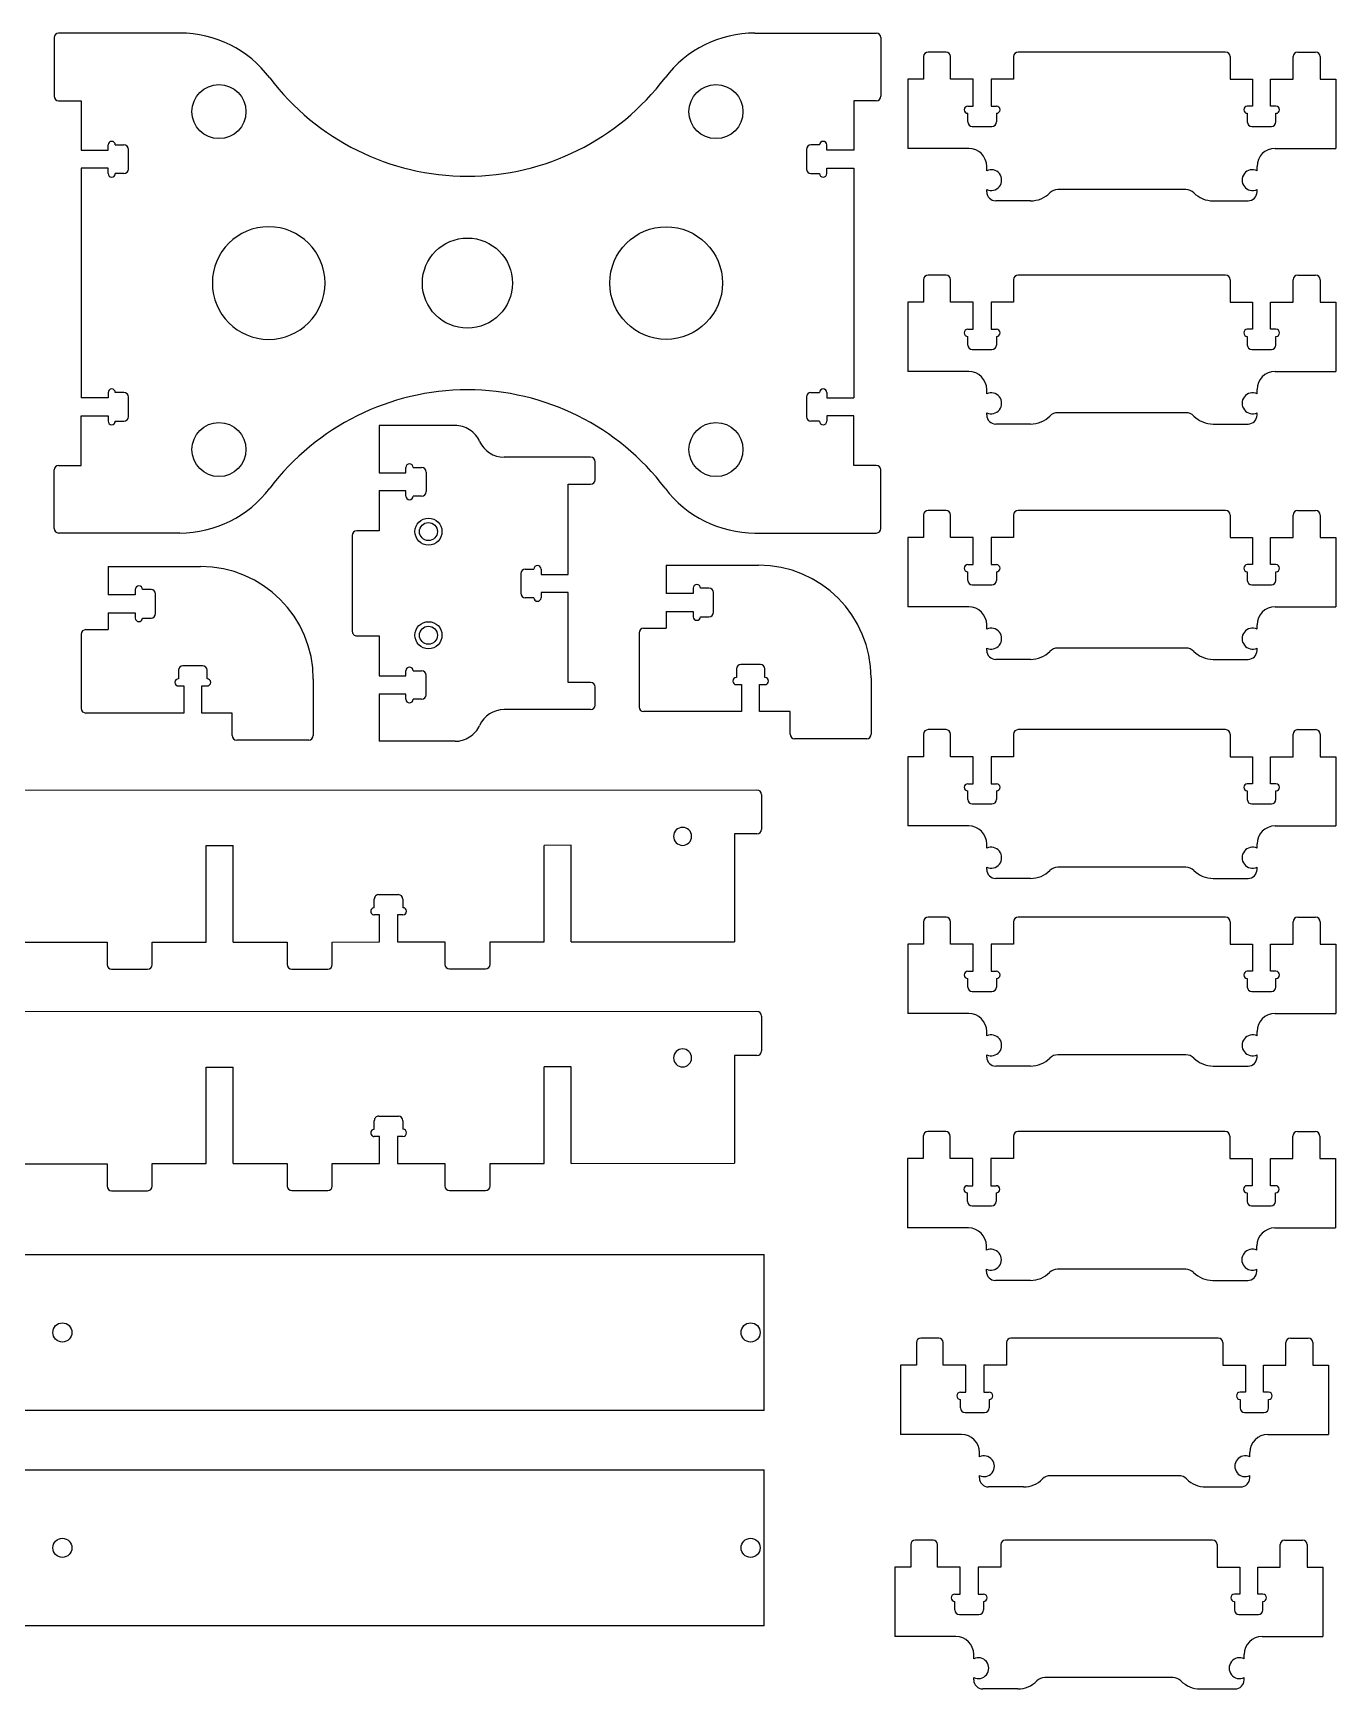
# Model space of a CAD drawing. Header units: millimetres. Extents: x 161 to 1651, y 3490 to 4979.
# Drawn here: x 1069 to 1647, y 4244 to 4979 of the extents above; entities that cross this region are included whole.
import ezdxf

# ---------------------------------------------------------------- set-up
doc = ezdxf.new("R2010")
doc.units = ezdxf.units.MM
doc.linetypes.add('HIDDEN', pattern=[9.525, 6.35, -3.175])
doc.layers.get('0').update_dxf_attribs({"color": 253, "lineweight": 70, "true_color": 0x8faf8f})
doc.layers.add('1', color=7, linetype='Continuous')
doc.layers.add('Hidden', color=48, linetype='HIDDEN', lineweight=70, true_color=0x483a05)

msp = doc.modelspace()

# ---------------------------------------------------------------- linework, layer by layer
at = {"color": 48, "lineweight": -3, "true_color": 0x483a05}
for p, q in [((1077.97, 4976.83), (1077.97, 4950.83)), ((1133.83, 4978.83), (1079.97, 4978.83)), ((1389.11, 4978.83), (1442.97, 4978.83)), ((1444.97, 4976.83), (1444.97, 4950.83)), ((1473.93, 4970.43), (1465.97, 4970.43)), ((1598.01, 4970.43), (1505.93, 4970.43)), ((1630.01, 4970.43), (1637.97, 4970.43)), ((1463.97, 4968.43), (1463.97, 4958.43)), ((1475.93, 4958.43), (1475.93, 4968.43)), ((1503.93, 4968.43), (1503.93, 4958.43)), ((1600.01, 4968.43), (1600.01, 4958.43)), ((1628.01, 4958.43), (1628.01, 4968.43)), ((1639.97, 4968.43), (1639.97, 4958.43)), ((1463.97, 4958.43), (1456.97, 4958.43)), ((1456.97, 4958.43), (1456.97, 4927.68)), ((1485.93, 4958.43), (1475.93, 4958.43)), ((1485.93, 4946.43), (1485.93, 4958.43)), ((1503.93, 4958.43), (1493.93, 4958.43)), ((1493.93, 4958.43), (1493.93, 4946.43)), ((1600.01, 4958.43), (1610.01, 4958.43)), ((1610.01, 4958.43), (1610.01, 4946.43)), ((1618.01, 4958.43), (1628.01, 4958.43)), ((1618.01, 4946.43), (1618.01, 4958.43)), ((1639.97, 4958.43), (1646.97, 4958.43)), ((1646.97, 4958.43), (1646.97, 4927.68)), ((1079.97, 4948.83), (1089.97, 4948.83)), ((1089.97, 4948.83), (1089.97, 4926.83)), ((1432.97, 4948.83), (1432.97, 4926.83)), ((1442.97, 4948.83), (1432.97, 4948.83)), ((1483.58, 4946.43), (1485.93, 4946.43)), ((1483.58, 4939.43), (1483.58, 4943.23)), ((1493.93, 4946.43), (1496.28, 4946.43)), ((1496.28, 4943.23), (1496.28, 4939.43)), ((1610.01, 4946.43), (1607.66, 4946.43)), ((1607.66, 4943.23), (1607.66, 4939.43)), ((1620.36, 4946.43), (1618.01, 4946.43)), ((1620.36, 4939.43), (1620.36, 4943.23)), ((1485.58, 4937.43), (1494.28, 4937.43)), ((1609.66, 4937.43), (1618.36, 4937.43)), ((1089.97, 4926.83), (1101.97, 4926.83)), ((1101.97, 4926.83), (1101.97, 4929.18)), ((1105.17, 4929.18), (1108.97, 4929.18)), ((1110.97, 4918.48), (1110.97, 4927.18)), ((1411.97, 4927.18), (1411.97, 4918.48)), ((1417.77, 4929.18), (1413.97, 4929.18)), ((1420.97, 4926.83), (1420.97, 4929.18)), ((1432.97, 4926.83), (1420.97, 4926.83)), ((1483.97, 4927.68), (1456.97, 4927.68)), ((1619.97, 4927.68), (1646.97, 4927.68)), ((1101.97, 4918.83), (1089.97, 4918.83)), ((1089.97, 4918.83), (1089.97, 4816.93)), ((1101.97, 4916.48), (1101.97, 4918.83)), ((1420.97, 4918.83), (1432.97, 4918.83)), ((1420.97, 4916.48), (1420.97, 4918.83)), ((1432.97, 4918.83), (1432.97, 4816.93)), ((1491.97, 4917.77), (1491.97, 4919.68)), ((1611.97, 4917.77), (1611.97, 4919.68)), ((1108.97, 4916.48), (1105.17, 4916.48)), ((1413.97, 4916.48), (1417.77, 4916.48)), ((1491.97, 4908.38), (1491.97, 4909.39)), ((1511.48, 4904.38), (1495.97, 4904.38)), ((1580.42, 4909.38), (1523.52, 4909.38)), ((1592.46, 4904.38), (1607.97, 4904.38)), ((1611.97, 4908.38), (1611.97, 4909.39)), ((1463.97, 4869.37), (1463.97, 4859.37)), ((1473.93, 4871.37), (1465.97, 4871.37)), ((1475.93, 4859.37), (1475.93, 4869.37)), ((1503.93, 4869.37), (1503.93, 4859.37)), ((1598.01, 4871.37), (1505.93, 4871.37)), ((1600.01, 4869.37), (1600.01, 4859.37)), ((1628.01, 4859.37), (1628.01, 4869.37)), ((1630.01, 4871.37), (1637.97, 4871.37)), ((1639.97, 4869.37), (1639.97, 4859.37)), ((1463.97, 4859.37), (1456.97, 4859.37)), ((1456.97, 4859.37), (1456.97, 4828.62)), ((1485.93, 4859.37), (1475.93, 4859.37)), ((1485.93, 4847.37), (1485.93, 4859.37)), ((1503.93, 4859.37), (1493.93, 4859.37)), ((1493.93, 4859.37), (1493.93, 4847.37)), ((1600.01, 4859.37), (1610.01, 4859.37)), ((1610.01, 4859.37), (1610.01, 4847.37)), ((1618.01, 4859.37), (1628.01, 4859.37)), ((1618.01, 4847.37), (1618.01, 4859.37)), ((1639.97, 4859.37), (1646.97, 4859.37)), ((1646.97, 4859.37), (1646.97, 4828.62)), ((1483.58, 4847.37), (1485.93, 4847.37)), ((1483.58, 4840.37), (1483.58, 4844.17)), ((1493.93, 4847.37), (1496.28, 4847.37)), ((1496.28, 4844.17), (1496.28, 4840.37)), ((1610.01, 4847.37), (1607.66, 4847.37)), ((1607.66, 4844.17), (1607.66, 4840.37)), ((1620.36, 4847.37), (1618.01, 4847.37)), ((1620.36, 4840.37), (1620.36, 4844.17)), ((1485.58, 4838.37), (1494.28, 4838.37)), ((1609.66, 4838.37), (1618.36, 4838.37)), ((1483.97, 4828.62), (1456.97, 4828.62)), ((1619.97, 4828.62), (1646.97, 4828.62)), ((1101.97, 4816.93), (1089.97, 4816.93)), ((1101.97, 4819.28), (1101.97, 4816.93)), ((1108.97, 4819.28), (1105.17, 4819.28)), ((1110.97, 4808.58), (1110.97, 4817.28)), ((1411.97, 4817.28), (1411.97, 4808.58)), ((1413.97, 4819.28), (1417.77, 4819.28)), ((1420.97, 4819.28), (1420.97, 4816.93)), ((1420.97, 4816.93), (1432.97, 4816.93)), ((1491.97, 4818.71), (1491.97, 4820.62)), ((1611.97, 4818.71), (1611.97, 4820.62)), ((1089.97, 4808.93), (1101.97, 4808.93)), ((1089.97, 4786.93), (1089.97, 4808.93)), ((1101.97, 4808.93), (1101.97, 4806.58)), ((1432.97, 4808.93), (1420.97, 4808.93)), ((1420.97, 4808.93), (1420.97, 4806.58)), ((1432.97, 4786.93), (1432.97, 4808.93)), ((1491.97, 4809.32), (1491.97, 4810.33)), ((1580.42, 4810.32), (1523.52, 4810.32)), ((1611.97, 4809.32), (1611.97, 4810.33)), ((1105.17, 4806.58), (1108.97, 4806.58)), ((1255.96, 4804.64), (1222.33, 4804.64)), ((1222.33, 4804.64), (1222.33, 4783.66)), ((1417.77, 4806.58), (1413.97, 4806.58)), ((1511.48, 4805.32), (1495.97, 4805.32)), ((1592.46, 4805.32), (1607.97, 4805.32)), ((1077.97, 4758.93), (1077.97, 4784.93)), ((1079.97, 4786.93), (1089.97, 4786.93)), ((1234.14, 4783.66), (1234.14, 4786.01)), ((1237.34, 4786.01), (1241.14, 4786.01)), ((1316.14, 4790.56), (1277.81, 4790.56)), ((1318.14, 4780.56), (1318.14, 4788.56)), ((1442.97, 4786.93), (1432.97, 4786.93)), ((1444.97, 4758.93), (1444.97, 4784.93)), ((1222.33, 4783.66), (1234.14, 4783.66)), ((1243.14, 4784.01), (1243.14, 4775.31)), ((1306.14, 4738.56), (1306.14, 4778.56)), ((1306.14, 4778.56), (1316.14, 4778.56)), ((1222.14, 4775.66), (1222.33, 4775.66)), ((1222.14, 4775.63), (1222.14, 4775.66)), ((1222.14, 4775.63), (1222.33, 4775.63)), ((1234.14, 4775.66), (1222.33, 4775.66)), ((1222.33, 4775.66), (1222.33, 4757.84)), ((1234.14, 4773.31), (1234.14, 4775.66)), ((1241.14, 4773.31), (1237.34, 4773.31)), ((1463.97, 4764.89), (1463.97, 4754.89)), ((1473.93, 4766.89), (1465.97, 4766.89)), ((1475.93, 4754.89), (1475.93, 4764.89)), ((1503.93, 4764.89), (1503.93, 4754.89)), ((1598.01, 4766.89), (1505.93, 4766.89)), ((1600.01, 4764.89), (1600.01, 4754.89)), ((1628.01, 4754.89), (1628.01, 4764.89)), ((1630.01, 4766.89), (1637.97, 4766.89)), ((1639.97, 4764.89), (1639.97, 4754.89)), ((1133.83, 4756.93), (1079.97, 4756.93)), ((1210.34, 4755.84), (1210.34, 4713.28)), ((1222.33, 4757.84), (1212.34, 4757.84)), ((1389.11, 4756.93), (1442.97, 4756.93)), ((1463.97, 4754.89), (1456.97, 4754.89)), ((1456.97, 4754.89), (1456.97, 4724.14)), ((1485.93, 4754.89), (1475.93, 4754.89)), ((1485.93, 4742.89), (1485.93, 4754.89)), ((1503.93, 4754.89), (1493.93, 4754.89)), ((1493.93, 4754.89), (1493.93, 4742.89)), ((1600.01, 4754.89), (1610.01, 4754.89)), ((1610.01, 4754.89), (1610.01, 4742.89)), ((1618.01, 4754.89), (1628.01, 4754.89)), ((1618.01, 4742.89), (1618.01, 4754.89)), ((1639.97, 4754.89), (1646.97, 4754.89)), ((1646.97, 4754.89), (1646.97, 4724.14)), ((1102.05, 4742.03), (1143.05, 4742.03)), ((1102.05, 4742.03), (1102.05, 4729.53)), ((1287.14, 4740.91), (1290.94, 4740.91)), ((1294.14, 4740.91), (1294.14, 4738.56)), ((1349.69, 4742.63), (1390.69, 4742.63)), ((1349.69, 4742.63), (1349.69, 4730.13)), ((1483.58, 4742.89), (1485.93, 4742.89)), ((1493.93, 4742.89), (1496.28, 4742.89)), ((1610.01, 4742.89), (1607.66, 4742.89)), ((1620.36, 4742.89), (1618.01, 4742.89)), ((1285.14, 4738.91), (1285.14, 4730.21)), ((1294.14, 4738.56), (1306.14, 4738.56)), ((1483.58, 4735.89), (1483.58, 4739.69)), ((1485.58, 4733.89), (1494.28, 4733.89)), ((1496.28, 4739.69), (1496.28, 4735.89)), ((1607.66, 4739.69), (1607.66, 4735.89)), ((1609.66, 4733.89), (1618.36, 4733.89)), ((1620.36, 4735.89), (1620.36, 4739.69)), ((1114.05, 4729.53), (1102.05, 4729.53)), ((1114.05, 4731.88), (1114.05, 4729.53)), ((1121.05, 4731.88), (1117.25, 4731.88)), ((1123.05, 4721.18), (1123.05, 4729.88)), ((1290.94, 4728.21), (1287.14, 4728.21)), ((1306.14, 4730.56), (1294.14, 4730.56)), ((1294.14, 4730.56), (1294.14, 4728.21)), ((1306.14, 4690.56), (1306.14, 4730.56)), ((1361.69, 4730.13), (1349.69, 4730.13)), ((1361.69, 4732.48), (1361.69, 4730.13)), ((1368.69, 4732.48), (1364.89, 4732.48)), ((1370.69, 4721.78), (1370.69, 4730.48)), ((1102.05, 4721.53), (1114.05, 4721.53)), ((1102.05, 4721.53), (1102.05, 4714.03)), ((1114.05, 4721.53), (1114.05, 4719.18)), ((1117.25, 4719.18), (1121.05, 4719.18)), ((1349.69, 4722.13), (1361.69, 4722.13)), ((1349.69, 4722.13), (1349.69, 4714.63)), ((1361.69, 4722.13), (1361.69, 4719.78)), ((1364.89, 4719.78), (1368.69, 4719.78)), ((1483.97, 4724.14), (1456.97, 4724.14)), ((1619.97, 4724.14), (1646.97, 4724.14)), ((1090.05, 4712.03), (1090.05, 4679.03)), ((1092.05, 4714.03), (1102.05, 4714.03)), ((1337.69, 4712.63), (1337.69, 4679.63)), ((1339.69, 4714.63), (1349.69, 4714.63)), ((1491.97, 4714.23), (1491.97, 4716.14)), ((1611.97, 4714.23), (1611.97, 4716.14)), ((1212.34, 4711.28), (1222.34, 4711.28)), ((1222.34, 4711.28), (1222.34, 4693.46)), ((1491.97, 4704.84), (1491.97, 4705.85)), ((1580.42, 4705.84), (1523.52, 4705.84)), ((1611.97, 4704.84), (1611.97, 4705.85)), ((1143.9, 4698.03), (1135.2, 4698.03)), ((1380.84, 4696.63), (1380.84, 4692.83)), ((1391.54, 4698.63), (1382.84, 4698.63)), ((1393.54, 4692.83), (1393.54, 4696.63)), ((1511.48, 4700.84), (1495.97, 4700.84)), ((1592.46, 4700.84), (1607.97, 4700.84)), ((1133.2, 4696.03), (1133.2, 4692.23)), ((1145.9, 4692.23), (1145.9, 4696.03)), ((1193.05, 4692.03), (1193.05, 4667.03)), ((1222.34, 4693.46), (1234.14, 4693.46)), ((1234.14, 4693.46), (1234.14, 4695.81)), ((1237.34, 4695.81), (1241.14, 4695.81)), ((1243.14, 4685.11), (1243.14, 4693.81)), ((1316.14, 4690.56), (1306.14, 4690.56)), ((1380.84, 4689.63), (1383.19, 4689.63)), ((1383.19, 4689.63), (1383.19, 4677.63)), ((1391.19, 4689.63), (1393.54, 4689.63)), ((1391.19, 4677.63), (1391.19, 4689.63)), ((1440.69, 4692.63), (1440.69, 4667.63)), ((1133.2, 4689.03), (1135.55, 4689.03)), ((1135.55, 4689.03), (1135.55, 4677.03)), ((1143.55, 4689.03), (1145.9, 4689.03)), ((1143.55, 4677.03), (1143.55, 4689.03)), ((1222.14, 4685.46), (1222.34, 4685.46)), ((1222.14, 4685.45), (1222.14, 4685.46)), ((1222.14, 4685.45), (1222.34, 4685.45)), ((1234.14, 4685.46), (1222.34, 4685.46)), ((1222.34, 4685.46), (1222.34, 4664.48)), ((1234.14, 4683.11), (1234.14, 4685.46)), ((1241.14, 4683.11), (1237.34, 4683.11)), ((1318.14, 4680.56), (1318.14, 4688.56)), ((1135.55, 4677.03), (1092.05, 4677.03)), ((1157.05, 4677.03), (1143.55, 4677.03)), ((1157.05, 4667.03), (1157.05, 4677.03)), ((1316.14, 4678.56), (1277.81, 4678.56)), ((1383.19, 4677.63), (1339.69, 4677.63)), ((1404.69, 4677.63), (1391.19, 4677.63)), ((1404.69, 4667.63), (1404.69, 4677.63)), ((1463.97, 4667.64), (1463.97, 4657.64)), ((1473.93, 4669.64), (1465.97, 4669.64)), ((1475.93, 4657.64), (1475.93, 4667.64)), ((1503.93, 4667.64), (1503.93, 4657.64)), ((1598.01, 4669.64), (1505.93, 4669.64)), ((1600.01, 4667.64), (1600.01, 4657.64)), ((1628.01, 4657.64), (1628.01, 4667.64)), ((1630.01, 4669.64), (1637.97, 4669.64)), ((1639.97, 4667.64), (1639.97, 4657.64)), ((1191.05, 4665.03), (1159.05, 4665.03)), ((1255.96, 4664.48), (1222.34, 4664.48)), ((1438.69, 4665.63), (1406.69, 4665.63)), ((1463.97, 4657.64), (1456.97, 4657.64)), ((1456.97, 4657.64), (1456.97, 4626.89)), ((1485.93, 4657.64), (1475.93, 4657.64)), ((1485.93, 4645.64), (1485.93, 4657.64)), ((1503.93, 4657.64), (1493.93, 4657.64)), ((1493.93, 4657.64), (1493.93, 4645.64)), ((1600.01, 4657.64), (1610.01, 4657.64)), ((1610.01, 4657.64), (1610.01, 4645.64)), ((1618.01, 4657.64), (1628.01, 4657.64)), ((1618.01, 4645.64), (1618.01, 4657.64)), ((1639.97, 4657.64), (1646.97, 4657.64)), ((1646.97, 4657.64), (1646.97, 4626.89)), ((1483.58, 4645.64), (1485.93, 4645.64)), ((1493.93, 4645.64), (1496.28, 4645.64)), ((1610.01, 4645.64), (1607.66, 4645.64)), ((1620.36, 4645.64), (1618.01, 4645.64)), ((1483.58, 4638.64), (1483.58, 4642.44)), ((1496.28, 4642.44), (1496.28, 4638.64)), ((1607.66, 4642.44), (1607.66, 4638.64)), ((1620.36, 4638.64), (1620.36, 4642.44)), ((1485.58, 4636.64), (1494.28, 4636.64)), ((1609.66, 4636.64), (1618.36, 4636.64)), ((1483.97, 4626.89), (1456.97, 4626.89)), ((1619.97, 4626.89), (1646.97, 4626.89)), ((1491.97, 4616.98), (1491.97, 4618.89)), ((1611.97, 4616.98), (1611.97, 4618.89)), ((1491.97, 4607.59), (1491.97, 4608.6)), ((1580.42, 4608.59), (1523.52, 4608.59)), ((1611.97, 4607.59), (1611.97, 4608.6)), ((1511.48, 4603.59), (1495.97, 4603.59)), ((1592.46, 4603.59), (1607.97, 4603.59)), ((1473.93, 4586.36), (1465.97, 4586.36)), ((1598.01, 4586.36), (1505.93, 4586.36)), ((1630.01, 4586.36), (1637.97, 4586.36)), ((1463.97, 4584.36), (1463.97, 4574.36)), ((1475.93, 4574.36), (1475.93, 4584.36)), ((1503.93, 4584.36), (1503.93, 4574.36)), ((1600.01, 4584.36), (1600.01, 4574.36)), ((1628.01, 4574.36), (1628.01, 4584.36)), ((1639.97, 4584.36), (1639.97, 4574.36)), ((1463.97, 4574.36), (1456.97, 4574.36)), ((1456.97, 4574.36), (1456.97, 4543.61)), ((1485.93, 4574.36), (1475.93, 4574.36)), ((1485.93, 4562.36), (1485.93, 4574.36)), ((1503.93, 4574.36), (1493.93, 4574.36)), ((1493.93, 4574.36), (1493.93, 4562.36)), ((1600.01, 4574.36), (1610.01, 4574.36)), ((1610.01, 4574.36), (1610.01, 4562.36)), ((1618.01, 4574.36), (1628.01, 4574.36)), ((1618.01, 4562.36), (1618.01, 4574.36)), ((1639.97, 4574.36), (1646.97, 4574.36)), ((1646.97, 4574.36), (1646.97, 4543.61)), ((1483.58, 4562.36), (1485.93, 4562.36)), ((1483.58, 4555.36), (1483.58, 4559.16)), ((1493.93, 4562.36), (1496.28, 4562.36)), ((1496.28, 4559.16), (1496.28, 4555.36)), ((1610.01, 4562.36), (1607.66, 4562.36)), ((1607.66, 4559.16), (1607.66, 4555.36)), ((1620.36, 4562.36), (1618.01, 4562.36)), ((1620.36, 4555.36), (1620.36, 4559.16)), ((1485.58, 4553.36), (1494.28, 4553.36)), ((1609.66, 4553.36), (1618.36, 4553.36)), ((1483.97, 4543.61), (1456.97, 4543.61)), ((1619.97, 4543.61), (1646.97, 4543.61)), ((1491.97, 4533.7), (1491.97, 4535.61)), ((1611.97, 4533.7), (1611.97, 4535.61)), ((1491.97, 4524.31), (1491.97, 4525.32)), ((1511.48, 4520.31), (1495.97, 4520.31)), ((1580.42, 4525.31), (1523.52, 4525.31)), ((1592.46, 4520.31), (1607.97, 4520.31)), ((1611.97, 4524.31), (1611.97, 4525.32)), ((1473.8, 4491.21), (1465.84, 4491.21)), ((1597.88, 4491.21), (1505.8, 4491.21)), ((1629.88, 4491.21), (1637.84, 4491.21)), ((1463.84, 4489.21), (1463.84, 4479.21)), ((1475.8, 4479.21), (1475.8, 4489.21)), ((1503.8, 4489.21), (1503.8, 4479.21)), ((1599.88, 4489.21), (1599.88, 4479.21)), ((1627.88, 4479.21), (1627.88, 4489.21)), ((1639.84, 4489.21), (1639.84, 4479.21)), ((1463.84, 4479.21), (1456.84, 4479.21)), ((1456.84, 4479.21), (1456.84, 4448.46)), ((1485.8, 4479.21), (1475.8, 4479.21)), ((1485.8, 4467.21), (1485.8, 4479.21)), ((1503.8, 4479.21), (1493.8, 4479.21)), ((1493.8, 4479.21), (1493.8, 4467.21)), ((1599.88, 4479.21), (1609.88, 4479.21)), ((1609.88, 4479.21), (1609.88, 4467.21)), ((1617.88, 4479.21), (1627.88, 4479.21)), ((1617.88, 4467.21), (1617.88, 4479.21)), ((1639.84, 4479.21), (1646.84, 4479.21)), ((1646.84, 4479.21), (1646.84, 4448.46)), ((1483.45, 4467.21), (1485.8, 4467.21)), ((1483.45, 4460.21), (1483.45, 4464.01)), ((1493.8, 4467.21), (1496.15, 4467.21)), ((1496.15, 4464.01), (1496.15, 4460.21)), ((1609.88, 4467.21), (1607.53, 4467.21)), ((1607.53, 4464.01), (1607.53, 4460.21)), ((1620.23, 4467.21), (1617.88, 4467.21)), ((1620.23, 4460.21), (1620.23, 4464.01)), ((1485.45, 4458.21), (1494.15, 4458.21)), ((1609.53, 4458.21), (1618.23, 4458.21)), ((1483.84, 4448.46), (1456.84, 4448.46)), ((1619.84, 4448.46), (1646.84, 4448.46)), ((1491.84, 4438.55), (1491.84, 4440.46)), ((1611.84, 4438.55), (1611.84, 4440.46)), ((1491.84, 4429.16), (1491.84, 4430.17)), ((1511.35, 4425.16), (1495.84, 4425.16)), ((1580.29, 4430.16), (1523.39, 4430.16)), ((1592.33, 4425.16), (1607.84, 4425.16)), ((1611.84, 4429.16), (1611.84, 4430.17)), ((1460.74, 4397.53), (1460.74, 4387.53)), ((1470.7, 4399.53), (1462.74, 4399.53)), ((1472.7, 4387.53), (1472.7, 4397.53)), ((1500.7, 4397.53), (1500.7, 4387.53)), ((1594.78, 4399.53), (1502.7, 4399.53)), ((1596.78, 4397.53), (1596.78, 4387.53)), ((1624.78, 4387.53), (1624.78, 4397.53)), ((1626.78, 4399.53), (1634.74, 4399.53)), ((1636.74, 4397.53), (1636.74, 4387.53)), ((1460.74, 4387.53), (1453.74, 4387.53)), ((1453.74, 4387.53), (1453.74, 4356.78)), ((1482.7, 4387.53), (1472.7, 4387.53)), ((1482.7, 4375.53), (1482.7, 4387.53)), ((1500.7, 4387.53), (1490.7, 4387.53)), ((1490.7, 4387.53), (1490.7, 4375.53)), ((1596.78, 4387.53), (1606.78, 4387.53)), ((1606.78, 4387.53), (1606.78, 4375.53)), ((1614.78, 4387.53), (1624.78, 4387.53)), ((1614.78, 4375.53), (1614.78, 4387.53)), ((1636.74, 4387.53), (1643.74, 4387.53)), ((1643.74, 4387.53), (1643.74, 4356.78)), ((1480.35, 4375.53), (1482.7, 4375.53)), ((1490.7, 4375.53), (1493.05, 4375.53)), ((1606.78, 4375.53), (1604.43, 4375.53)), ((1617.13, 4375.53), (1614.78, 4375.53)), ((1480.35, 4368.53), (1480.35, 4372.33)), ((1482.35, 4366.53), (1491.05, 4366.53)), ((1493.05, 4372.33), (1493.05, 4368.53)), ((1604.43, 4372.33), (1604.43, 4368.53)), ((1606.43, 4366.53), (1615.13, 4366.53)), ((1617.13, 4368.53), (1617.13, 4372.33)), ((1480.74, 4356.78), (1453.74, 4356.78)), ((1616.74, 4356.78), (1643.74, 4356.78)), ((1488.74, 4346.87), (1488.74, 4348.78)), ((1608.74, 4346.87), (1608.74, 4348.78)), ((1488.74, 4337.48), (1488.74, 4338.49)), ((1577.19, 4338.48), (1520.29, 4338.48)), ((1608.74, 4337.48), (1608.74, 4338.49)), ((1508.25, 4333.48), (1492.74, 4333.48)), ((1589.23, 4333.48), (1604.74, 4333.48)), ((1458.22, 4307.89), (1458.22, 4297.89)), ((1468.18, 4309.89), (1460.22, 4309.89)), ((1470.18, 4297.89), (1470.18, 4307.89)), ((1498.18, 4307.89), (1498.18, 4297.89)), ((1592.26, 4309.89), (1500.18, 4309.89)), ((1594.26, 4307.89), (1594.26, 4297.89)), ((1622.26, 4297.89), (1622.26, 4307.89)), ((1624.26, 4309.89), (1632.22, 4309.89)), ((1634.22, 4307.89), (1634.22, 4297.89)), ((1458.22, 4297.89), (1451.22, 4297.89)), ((1451.22, 4297.89), (1451.22, 4267.14)), ((1480.18, 4297.89), (1470.18, 4297.89)), ((1480.18, 4285.89), (1480.18, 4297.89)), ((1498.18, 4297.89), (1488.18, 4297.89)), ((1488.18, 4297.89), (1488.18, 4285.89)), ((1594.26, 4297.89), (1604.26, 4297.89)), ((1604.26, 4297.89), (1604.26, 4285.89)), ((1612.26, 4297.89), (1622.26, 4297.89)), ((1612.26, 4285.89), (1612.26, 4297.89)), ((1634.22, 4297.89), (1641.22, 4297.89)), ((1641.22, 4297.89), (1641.22, 4267.14)), ((1477.83, 4285.89), (1480.18, 4285.89)), ((1488.18, 4285.89), (1490.53, 4285.89)), ((1604.26, 4285.89), (1601.91, 4285.89)), ((1614.61, 4285.89), (1612.26, 4285.89)), ((1477.83, 4278.89), (1477.83, 4282.69)), ((1490.53, 4282.69), (1490.53, 4278.89)), ((1601.91, 4282.69), (1601.91, 4278.89)), ((1614.61, 4278.89), (1614.61, 4282.69)), ((1479.83, 4276.89), (1488.53, 4276.89)), ((1603.91, 4276.89), (1612.61, 4276.89)), ((1478.22, 4267.14), (1451.22, 4267.14)), ((1614.22, 4267.14), (1641.22, 4267.14)), ((1486.22, 4257.23), (1486.22, 4259.14)), ((1606.22, 4257.23), (1606.22, 4259.14)), ((1486.22, 4247.84), (1486.22, 4248.85)), ((1574.67, 4248.84), (1517.77, 4248.84)), ((1606.22, 4247.84), (1606.22, 4248.85)), ((1505.73, 4243.84), (1490.22, 4243.84)), ((1586.71, 4243.84), (1602.22, 4243.84))]:
    msp.add_line(p, q, dxfattribs=at)
at = {"color": 158, "lineweight": -3, "true_color": 0x052648}
for p, q in [((162.17, 4436.67), (1393.17, 4436.67)), ((1393.17, 4367.47), (1393.17, 4436.67)), ((1393.17, 4367.47), (162.17, 4367.47)), ((162.17, 4341.05), (1393.17, 4341.05)), ((1393.17, 4271.85), (1393.17, 4341.05)), ((1393.17, 4271.85), (162.17, 4271.85))]:
    msp.add_line(p, q, dxfattribs=at)
at = {"color": 48, "lineweight": -3, "true_color": 0x483a05}
for centre, radius in [((1151.16, 4943.98), 12), ((1371.78, 4943.98), 12), ((1261.47, 4867.88), 20), ((1349.69, 4867.88), 25), ((1151.16, 4793.98), 12), ((1371.78, 4793.98), 12), ((1244.18, 4757.56), 6), ((1244.18, 4757.56), 4), ((1244.18, 4711.56), 6), ((1244.18, 4711.56), 4)]:
    msp.add_circle(centre, radius, dxfattribs=at)
at = {"color": 48, "lineweight": -3, "true_color": 0x483a05, "extrusion": (1.97569e-16, 4.41262e-15, -1)}
msp.add_circle((-1173.25, 4867.88), 25, dxfattribs=at)
at = {"color": 158, "lineweight": -3, "true_color": 0x052648}
for centre in [(1081.67, 4402.07), (1387.17, 4402.07), (1081.67, 4306.45), (1387.17, 4306.45)]:
    msp.add_circle(centre, 4.25, dxfattribs=at)
at = {"color": 48, "lineweight": -3, "true_color": 0x483a05}
for centre, radius, start, end in [((1079.97, 4976.83), 2, 90, 180), ((1133.83, 4928.83), 50, 37.08176, 90), ((1389.11, 4928.83), 50, 90, 142.91824), ((1442.97, 4976.83), 2, 360, 90), ((1465.97, 4968.43), 2, 90, 180), ((1473.93, 4968.43), 2, 360, 90), ((1505.93, 4968.43), 2, 90, 180), ((1598.01, 4968.43), 2, 360, 90), ((1630.01, 4968.43), 2, 90, 180), ((1637.97, 4968.43), 2, 360, 90), ((1261.47, 5025.31), 110, 217.08176, 322.91824), ((1079.97, 4950.83), 2, 180, 270), ((1442.97, 4950.83), 2, 270, 0), ((1483.58, 4944.83), 1.6, 90, 270), ((1485.58, 4939.43), 2, 180, 270), ((1494.28, 4939.43), 2, 270, 0), ((1496.28, 4944.83), 1.6, 270, 90), ((1607.66, 4944.83), 1.6, 90, 270), ((1609.66, 4939.43), 2, 180, 270), ((1618.36, 4939.43), 2, 270, 0), ((1620.36, 4944.83), 1.6, 270, 90), ((1103.57, 4929.18), 1.6, 0, 180), ((1108.97, 4927.18), 2, 0, 90), ((1413.97, 4927.18), 2, 90, 180), ((1419.37, 4929.18), 1.6, 0, 180), ((1483.97, 4919.68), 8, 0, 90), ((1619.97, 4919.68), 8, 90, 180), ((1108.97, 4918.48), 2, 270, 0), ((1413.97, 4918.48), 2, 180, 270), ((1493.97, 4913.58), 4.64, 244.46677, 115.53323), ((1609.97, 4913.58), 4.64, 64.46677, 295.53323), ((1103.57, 4916.48), 1.6, 180, 0), ((1419.37, 4916.48), 1.6, 180, 360), ((1495.97, 4908.38), 4, 180, 270), ((1511.48, 4916.38), 12, 270, 315.09913), ((1523.52, 4904.38), 5, 90, 135.09913), ((1580.42, 4904.38), 5, 44.90087, 90), ((1592.46, 4916.38), 12, 224.90087, 270), ((1607.97, 4908.38), 4, 270, 0), ((1465.97, 4869.37), 2, 90, 180), ((1473.93, 4869.37), 2, 360, 90), ((1505.93, 4869.37), 2, 90, 180), ((1598.01, 4869.37), 2, 360, 90), ((1630.01, 4869.37), 2, 90, 180), ((1637.97, 4869.37), 2, 360, 90), ((1483.58, 4845.77), 1.6, 90, 270), ((1496.28, 4845.77), 1.6, 270, 90), ((1607.66, 4845.77), 1.6, 90, 270), ((1620.36, 4845.77), 1.6, 270, 90), ((1485.58, 4840.37), 2, 180, 270), ((1494.28, 4840.37), 2, 270, 0), ((1609.66, 4840.37), 2, 180, 270), ((1618.36, 4840.37), 2, 270, 0), ((1483.97, 4820.62), 8, 0, 90), ((1619.97, 4820.62), 8, 90, 180), ((1103.57, 4819.28), 1.6, 0, 180), ((1108.97, 4817.28), 2, 0, 90), ((1261.47, 4710.46), 110, 37.08176, 142.91824), ((1413.97, 4817.28), 2, 90, 180), ((1419.37, 4819.28), 1.6, 0, 180), ((1493.97, 4814.52), 4.64, 244.46677, 115.53323), ((1609.97, 4814.52), 4.64, 64.46677, 295.53323), ((1108.97, 4808.58), 2, 270, 0), ((1413.97, 4808.58), 2, 180, 270), ((1495.97, 4809.32), 4, 180, 270), ((1511.48, 4817.32), 12, 270, 315.09913), ((1523.52, 4805.32), 5, 90, 135.09913), ((1580.42, 4805.32), 5, 44.90087, 90), ((1592.46, 4817.32), 12, 224.90087, 270), ((1607.97, 4809.32), 4, 270, 0), ((1103.57, 4806.58), 1.6, 180, 360), ((1255.96, 4792.64), 12, 57.2072, 90), ((1255.96, 4792.64), 12, 24.4144, 57.2072), ((1419.37, 4806.58), 1.6, 180, 0), ((1277.81, 4802.56), 12, 204.4144, 270), ((1079.97, 4784.93), 2, 90, 180), ((1235.74, 4786.01), 1.6, 90, 180), ((1235.74, 4786.01), 1.6, 0, 90), ((1241.14, 4784.01), 2, 0, 90), ((1316.14, 4788.56), 2, 360, 90), ((1442.97, 4784.93), 2, 360, 90), ((1316.14, 4780.56), 2, 270, 0), ((1133.83, 4806.93), 50, 270, 322.91824), ((1235.74, 4773.31), 1.6, 180, 270), ((1235.74, 4773.31), 1.6, 270, 0), ((1241.14, 4775.31), 2, 270, 0), ((1389.11, 4806.93), 50, 217.08176, 270), ((1465.97, 4764.89), 2, 90, 180), ((1473.93, 4764.89), 2, 360, 90), ((1505.93, 4764.89), 2, 90, 180), ((1598.01, 4764.89), 2, 360, 90), ((1630.01, 4764.89), 2, 90, 180), ((1637.97, 4764.89), 2, 360, 90), ((1079.97, 4758.93), 2, 180, 270), ((1212.34, 4755.84), 2, 90.0034, 180), ((1442.97, 4758.93), 2, 270, 0), ((1143.05, 4692.03), 50, 0, 90), ((1287.14, 4738.91), 2, 90, 180), ((1292.54, 4740.91), 1.6, 90, 180), ((1292.54, 4740.91), 1.6, 0, 90), ((1390.69, 4692.63), 50, 0, 90), ((1483.58, 4741.29), 1.6, 90, 270), ((1496.28, 4741.29), 1.6, 270, 90), ((1607.66, 4741.29), 1.6, 90, 270), ((1620.36, 4741.29), 1.6, 270, 90), ((1115.65, 4731.88), 1.6, 0, 180), ((1363.29, 4732.48), 1.6, 0, 180), ((1485.58, 4735.89), 2, 180, 270), ((1494.28, 4735.89), 2, 270, 0), ((1609.66, 4735.89), 2, 180, 270), ((1618.36, 4735.89), 2, 270, 0), ((1121.05, 4729.88), 2, 0, 90), ((1287.14, 4730.21), 2, 180, 270), ((1292.54, 4728.21), 1.6, 180, 270), ((1292.54, 4728.21), 1.6, 270, 0), ((1368.69, 4730.48), 2, 0, 90), ((1115.65, 4719.18), 1.6, 180, 0), ((1121.05, 4721.18), 2, 270, 360), ((1363.29, 4719.78), 1.6, 180, 0), ((1368.69, 4721.78), 2, 270, 360), ((1483.97, 4716.14), 8, 0, 90), ((1619.97, 4716.14), 8, 90, 180), ((1092.05, 4712.03), 2, 90, 180), ((1212.34, 4713.28), 2, 180, 270.0034), ((1339.69, 4712.63), 2, 90, 180), ((1493.97, 4710.04), 4.64, 244.46677, 115.53323), ((1609.97, 4710.04), 4.64, 64.46677, 295.53323), ((1495.97, 4704.84), 4, 180, 270), ((1511.48, 4712.84), 12, 270, 315.09913), ((1523.52, 4700.84), 5, 90, 135.09913), ((1580.42, 4700.84), 5, 44.90087, 90), ((1592.46, 4712.84), 12, 224.90087, 270), ((1607.97, 4704.84), 4, 270, 0), ((1135.2, 4696.03), 2, 90, 180), ((1143.9, 4696.03), 2, 0, 90), ((1235.74, 4695.81), 1.6, 90, 180), ((1235.74, 4695.81), 1.6, 0, 90), ((1382.84, 4696.63), 2, 90, 180), ((1391.54, 4696.63), 2, 0, 90), ((1133.2, 4690.63), 1.6, 90, 270), ((1145.9, 4690.63), 1.6, 270, 90), ((1241.14, 4693.81), 2, 0, 90), ((1316.14, 4688.56), 2, 360, 90), ((1380.84, 4691.23), 1.6, 90, 270), ((1393.54, 4691.23), 1.6, 270, 90), ((1235.74, 4683.11), 1.6, 180, 270), ((1235.74, 4683.11), 1.6, 270, 0), ((1241.14, 4685.11), 2, 270, 0), ((1092.05, 4679.03), 2, 180, 270), ((1277.81, 4666.56), 12, 90, 155.5856), ((1316.14, 4680.56), 2, 270, 0), ((1339.69, 4679.63), 2, 180, 270), ((1255.96, 4676.48), 12, 302.7928, 335.5856), ((1406.69, 4667.63), 2, 180, 270), ((1438.69, 4667.63), 2, 270, 0), ((1465.97, 4667.64), 2, 90, 180), ((1473.93, 4667.64), 2, 360, 90), ((1505.93, 4667.64), 2, 90, 180), ((1598.01, 4667.64), 2, 360, 90), ((1630.01, 4667.64), 2, 90, 180), ((1637.97, 4667.64), 2, 360, 90), ((1159.05, 4667.03), 2, 180, 270), ((1191.05, 4667.03), 2, 270, 0), ((1255.96, 4676.48), 12, 270, 302.7928), ((1483.58, 4644.04), 1.6, 90, 270), ((1496.28, 4644.04), 1.6, 270, 90), ((1607.66, 4644.04), 1.6, 90, 270), ((1620.36, 4644.04), 1.6, 270, 90), ((1485.58, 4638.64), 2, 180, 270), ((1494.28, 4638.64), 2, 270, 0), ((1609.66, 4638.64), 2, 180, 270), ((1618.36, 4638.64), 2, 270, 0), ((1483.97, 4618.89), 8, 0, 90), ((1619.97, 4618.89), 8, 90, 180), ((1493.97, 4612.79), 4.64, 244.46677, 115.53323), ((1609.97, 4612.79), 4.64, 64.46677, 295.53323), ((1523.52, 4603.59), 5, 90, 135.09913), ((1580.42, 4603.59), 5, 44.90087, 90), ((1495.97, 4607.59), 4, 180, 270), ((1511.48, 4615.59), 12, 270, 315.09913), ((1592.46, 4615.59), 12, 224.90087, 270), ((1607.97, 4607.59), 4, 270, 0), ((1465.97, 4584.36), 2, 90, 180), ((1473.93, 4584.36), 2, 360, 90), ((1505.93, 4584.36), 2, 90, 180), ((1598.01, 4584.36), 2, 360, 90), ((1630.01, 4584.36), 2, 90, 180), ((1637.97, 4584.36), 2, 360, 90), ((1483.58, 4560.76), 1.6, 90, 270), ((1496.28, 4560.76), 1.6, 270, 90), ((1607.66, 4560.76), 1.6, 90, 270), ((1620.36, 4560.76), 1.6, 270, 90), ((1485.58, 4555.36), 2, 180, 270), ((1494.28, 4555.36), 2, 270, 0), ((1609.66, 4555.36), 2, 180, 270), ((1618.36, 4555.36), 2, 270, 0), ((1483.97, 4535.61), 8, 0, 90), ((1619.97, 4535.61), 8, 90, 180), ((1493.97, 4529.51), 4.64, 244.46677, 115.53323), ((1609.97, 4529.51), 4.64, 64.46677, 295.53323), ((1495.97, 4524.31), 4, 180, 270), ((1511.48, 4532.31), 12, 270, 315.09913), ((1523.52, 4520.31), 5, 90, 135.09913), ((1580.42, 4520.31), 5, 44.90087, 90), ((1592.46, 4532.31), 12, 224.90087, 270), ((1607.97, 4524.31), 4, 270, 0), ((1465.84, 4489.21), 2, 90, 180), ((1473.8, 4489.21), 2, 360, 90), ((1505.8, 4489.21), 2, 90, 180), ((1597.88, 4489.21), 2, 360, 90), ((1629.88, 4489.21), 2, 90, 180), ((1637.84, 4489.21), 2, 360, 90), ((1483.45, 4465.61), 1.6, 90, 270), ((1496.15, 4465.61), 1.6, 270, 90), ((1607.53, 4465.61), 1.6, 90, 270), ((1620.23, 4465.61), 1.6, 270, 90), ((1485.45, 4460.21), 2, 180, 270), ((1494.15, 4460.21), 2, 270, 0), ((1609.53, 4460.21), 2, 180, 270), ((1618.23, 4460.21), 2, 270, 0), ((1483.84, 4440.46), 8, 0, 90), ((1619.84, 4440.46), 8, 90, 180), ((1493.84, 4434.36), 4.64, 244.46677, 115.53323), ((1609.84, 4434.36), 4.64, 64.46677, 295.53323), ((1495.84, 4429.16), 4, 180, 270), ((1511.35, 4437.16), 12, 270, 315.09913), ((1523.39, 4425.16), 5, 90, 135.09913), ((1580.29, 4425.16), 5, 44.90087, 90), ((1592.33, 4437.16), 12, 224.90087, 270), ((1607.84, 4429.16), 4, 270, 0), ((1462.74, 4397.53), 2, 90, 180), ((1470.7, 4397.53), 2, 360, 90), ((1502.7, 4397.53), 2, 90, 180), ((1594.78, 4397.53), 2, 360, 90), ((1626.78, 4397.53), 2, 90, 180), ((1634.74, 4397.53), 2, 360, 90), ((1480.35, 4373.93), 1.6, 90, 270), ((1493.05, 4373.93), 1.6, 270, 90), ((1604.43, 4373.93), 1.6, 90, 270), ((1617.13, 4373.93), 1.6, 270, 90), ((1482.35, 4368.53), 2, 180, 270), ((1491.05, 4368.53), 2, 270, 0), ((1606.43, 4368.53), 2, 180, 270), ((1615.13, 4368.53), 2, 270, 0), ((1480.74, 4348.78), 8, 0, 90), ((1616.74, 4348.78), 8, 90, 180), ((1490.74, 4342.68), 4.64, 244.46677, 115.53323), ((1606.74, 4342.68), 4.64, 64.46677, 295.53323), ((1492.74, 4337.48), 4, 180, 270), ((1508.25, 4345.48), 12, 270, 315.09913), ((1520.29, 4333.48), 5, 90, 135.09913), ((1577.19, 4333.48), 5, 44.90087, 90), ((1589.23, 4345.48), 12, 224.90087, 270), ((1604.74, 4337.48), 4, 270, 0), ((1460.22, 4307.89), 2, 90, 180), ((1468.18, 4307.89), 2, 360, 90), ((1500.18, 4307.89), 2, 90, 180), ((1592.26, 4307.89), 2, 360, 90), ((1624.26, 4307.89), 2, 90, 180), ((1632.22, 4307.89), 2, 360, 90), ((1477.83, 4284.29), 1.6, 90, 270), ((1490.53, 4284.29), 1.6, 270, 90), ((1601.91, 4284.29), 1.6, 90, 270), ((1614.61, 4284.29), 1.6, 270, 90), ((1479.83, 4278.89), 2, 180, 270), ((1488.53, 4278.89), 2, 270, 0), ((1603.91, 4278.89), 2, 180, 270), ((1612.61, 4278.89), 2, 270, 0), ((1478.22, 4259.14), 8, 0, 90), ((1614.22, 4259.14), 8, 90, 180), ((1488.22, 4253.04), 4.64, 244.46677, 115.53323), ((1604.22, 4253.04), 4.64, 64.46677, 295.53323), ((1517.77, 4243.84), 5, 90, 135.09913), ((1574.67, 4243.84), 5, 44.90087, 90), ((1490.22, 4247.84), 4, 180, 270), ((1505.73, 4255.84), 12, 270, 315.09913), ((1586.71, 4255.84), 12, 224.90087, 270), ((1602.22, 4247.84), 4, 270, 0)]:
    msp.add_arc(centre, radius, start, end, dxfattribs=at)
at = {"layer": '1', "color": 158, "lineweight": -3, "true_color": 0x052648}
for p, q in [((1389.97, 4642.85), (776.47, 4642.58)), ((1391.97, 4640.85), (1391.98, 4625.36)), ((1379.98, 4623.35), (1380.01, 4575.5)), ((1389.98, 4623.35), (1379.98, 4623.35)), ((1145.48, 4618.19), (1157.48, 4618.2)), ((1145.5, 4575.35), (1145.48, 4618.19)), ((1157.5, 4575.36), (1157.48, 4618.2)), ((1307.48, 4618.3), (1295.47, 4618.29)), ((1295.5, 4575.45), (1295.47, 4618.29)), ((1307.5, 4575.45), (1307.48, 4618.3)), ((1220.14, 4590.6), (1220.13, 4594.4)), ((1222.13, 4596.4), (1230.83, 4596.4)), ((1232.83, 4594.4), (1232.84, 4590.6)), ((1222.49, 4587.4), (1220.14, 4587.4)), ((1222.5, 4575.4), (1222.49, 4587.4)), ((1230.5, 4587.4), (1230.5, 4575.4)), ((1232.84, 4587.4), (1230.5, 4587.4)), ((1051.5, 4575.29), (1101.5, 4575.32)), ((1101.5, 4575.32), (1101.5, 4565.32)), ((1121.5, 4575.33), (1145.5, 4575.35)), ((1121.5, 4565.33), (1121.5, 4575.33)), ((1157.5, 4575.36), (1181.5, 4575.37)), ((1181.5, 4575.37), (1181.5, 4565.37)), ((1201.5, 4575.38), (1222.5, 4575.4)), ((1201.5, 4565.38), (1201.5, 4575.38)), ((1230.5, 4575.4), (1251.5, 4575.42)), ((1251.5, 4575.42), (1251.5, 4565.42)), ((1271.5, 4575.43), (1295.5, 4575.45)), ((1271.5, 4565.43), (1271.5, 4575.43)), ((1307.5, 4575.45), (1380.01, 4575.5)), ((1103.5, 4563.32), (1119.5, 4563.33)), ((1183.5, 4563.37), (1199.51, 4563.38)), ((1253.51, 4563.42), (1269.51, 4563.43)), ((1389.97, 4544.51), (776.47, 4544.24)), ((1391.97, 4542.51), (1391.98, 4527.02)), ((1379.98, 4525.01), (1380.01, 4477.16)), ((1389.98, 4525.01), (1379.98, 4525.01)), ((1145.48, 4519.85), (1157.48, 4519.86)), ((1145.5, 4477.01), (1145.48, 4519.85)), ((1157.5, 4477.02), (1157.48, 4519.86)), ((1307.48, 4519.96), (1295.47, 4519.95)), ((1295.5, 4477.11), (1295.47, 4519.95)), ((1307.5, 4477.11), (1307.48, 4519.96)), ((1220.14, 4492.26), (1220.13, 4496.06)), ((1222.13, 4498.06), (1230.83, 4498.06)), ((1232.83, 4496.06), (1232.84, 4492.26)), ((1222.49, 4489.06), (1220.14, 4489.06)), ((1222.5, 4477.06), (1222.49, 4489.06)), ((1230.5, 4489.06), (1230.5, 4477.06)), ((1232.84, 4489.06), (1230.5, 4489.06)), ((1051.5, 4476.95), (1101.5, 4476.98)), ((1101.5, 4476.98), (1101.5, 4466.98)), ((1121.5, 4476.99), (1145.5, 4477.01)), ((1121.5, 4466.99), (1121.5, 4476.99)), ((1157.5, 4477.02), (1181.5, 4477.03)), ((1181.5, 4477.03), (1181.5, 4467.03)), ((1201.5, 4477.04), (1222.5, 4477.06)), ((1201.5, 4467.04), (1201.5, 4477.04)), ((1230.5, 4477.06), (1251.5, 4477.08)), ((1251.5, 4477.08), (1251.5, 4467.08)), ((1271.5, 4477.09), (1295.5, 4477.11)), ((1271.5, 4467.09), (1271.5, 4477.09)), ((1307.5, 4477.11), (1380.01, 4477.16)), ((1103.5, 4464.98), (1119.5, 4464.99)), ((1183.5, 4465.03), (1199.51, 4465.04)), ((1253.51, 4465.08), (1269.51, 4465.09))]:
    msp.add_line(p, q, dxfattribs=at)
at = {"layer": '1', "color": 158, "lineweight": -3, "true_color": 0x052648, "extrusion": (8.06697e-11, -3.69407e-07, -1)}
for centre in [(-1356.98, 4622.28, 0), (-1356.98, 4523.94, 0)]:
    msp.add_circle(centre, 4, dxfattribs=at)
at = {"layer": '1', "color": 158, "lineweight": -3, "true_color": 0x052648, "extrusion": (-8.06697e-11, 3.69407e-07, 1)}
for centre, radius, start, end in [((1389.97, 4640.85, 0), 2, 0.03754, 90.02502), ((1220.14, 4589, 0), 1.6, 90.01486, 270.06021), ((1232.84, 4589, 0), 1.6, 270.06021, 90.01486), ((1389.97, 4542.51, 0), 2, 0.03754, 90.02502), ((1220.14, 4490.66, 0), 1.6, 90.01486, 270.06021), ((1232.84, 4490.66, 0), 1.6, 270.06021, 90.01486)]:
    msp.add_arc(centre, radius, start, end, dxfattribs=at)
at = {"layer": '1', "color": 158, "lineweight": -3, "true_color": 0x052648, "extrusion": (-8.06563e-11, 3.69407e-07, 1)}
for centre, start, end in [((1389.98, 4625.35, 0), 270.03754, 0.03754), ((1222.13, 4594.4, 0), 90.03754, 180.03754), ((1119.5, 4565.33, 0), 270.03754, 0.03754), ((1199.5, 4565.38, 0), 270.03754, 0.03754), ((1269.5, 4565.43, 0), 270.03754, 0.03754), ((1389.98, 4527.01, 0), 270.03754, 0.03754), ((1222.13, 4496.06, 0), 90.03754, 180.03754), ((1119.5, 4466.99, 0), 270.03754, 0.03754), ((1199.5, 4467.04, 0), 270.03754, 0.03754), ((1269.5, 4467.09, 0), 270.03754, 0.03754)]:
    msp.add_arc(centre, 2, start, end, dxfattribs=at)
at = {"layer": '1', "color": 158, "lineweight": -3, "true_color": 0x052648, "extrusion": (-8.06822e-11, 3.69407e-07, 1)}
for centre, start, end in [((1230.83, 4594.4, 0), 0.03754, 90.03754), ((1103.5, 4565.32, 0), 180.03754, 270.03754), ((1183.5, 4565.37, 0), 180.03754, 270.03754), ((1253.5, 4565.42, 0), 180.03754, 270.03754), ((1230.83, 4496.06, 0), 0.03754, 90.03754), ((1103.5, 4466.98, 0), 180.03754, 270.03754), ((1183.5, 4467.03, 0), 180.03754, 270.03754), ((1253.5, 4467.08, 0), 180.03754, 270.03754)]:
    msp.add_arc(centre, 2, start, end, dxfattribs=at)
at = {"layer": 'Hidden', "color": 158, "lineweight": -3, "true_color": 0x052648}
for p, q in [((1145.5, 4575.35), (1145.47, 4618.19)), ((1145.5, 4477.01), (1145.47, 4519.85))]:
    msp.add_line(p, q, dxfattribs=at)

doc.saveas('drawing.dxf')
